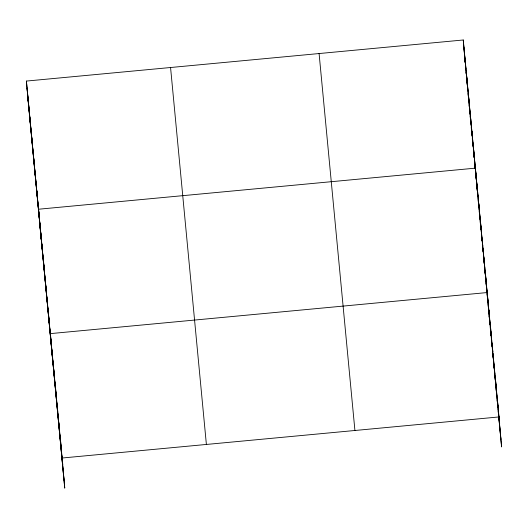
<?xml version="1.0" encoding="UTF-8"?>
<svg xmlns="http://www.w3.org/2000/svg" width="528" height="528" viewBox="0 0 528 528"><rect width="100%" height="100%" fill="white"/><g stroke="black" fill="none" stroke-linecap="round" stroke-linejoin="round"><path stroke-width="0.79" d="M26.4 81.068L64.746 488.011L26.4 81.068L463.254 39.989L501.6 446.932L498.683 416.242M62.231 458.007L499.079 416.935M463.835 46.959L469.055 101.884L468.475 94.915M469.135 102.683L475.946 174.326L475.431 168.148L38.584 209.227L41.098 239.23M482.849 247.012L484.387 263.168M484.466 263.974L492.835 352.018L492.327 345.853M492.908 352.823L499.666 423.905M464.475 54.562L464.779 57.743M464.93 59.334L465.307 63.314M465.458 64.911L465.835 68.891M465.986 70.481L466.369 74.461M466.514 76.052L466.897 80.032M467.049 81.629L467.425 85.609M467.577 87.199L467.953 91.179M468.105 92.77L468.488 96.749M468.633 98.34L469.445 107.765M469.696 109.487L470.507 118.906M470.679 119.836L471.59 129.386M471.742 130.977L472.646 140.534M472.798 142.124L474.21 157.912M474.388 158.842L474.844 163.614M474.916 164.413L475.273 169.059M475.444 169.983L476.355 179.54M477.424 190.799L476.507 181.13L476.923 185.856M477.576 192.416L477.926 197.017M478.117 198.066L478.5 202.105M478.652 203.722L479.035 207.761M479.193 209.378L480.539 224.479M480.724 225.535L481.074 230.129M481.265 231.185L481.648 235.224M481.8 236.841L482.183 240.88M482.341 242.497L482.724 246.536M482.876 248.147L483.259 252.186M483.41 253.803L483.688 257.591M483.872 258.647L484.796 268.343M484.948 269.96L485.298 274.553M485.489 275.609L485.872 279.649M486.024 281.266L486.407 285.305M486.559 286.922L486.908 291.522M487.1 292.571L487.483 296.611M487.634 298.228L488.017 302.267M488.176 303.884L489.522 318.985M489.707 320.041L490.057 324.634M490.248 325.69L490.631 329.729M490.783 331.346L491.132 335.947M491.324 337.003L491.707 341.042M491.858 342.652L492.241 346.691M492.393 348.308L492.67 352.097M492.855 353.153L493.779 362.848M493.931 364.465L494.314 368.504M494.472 370.115L494.855 374.154M495.007 375.771L495.389 379.81M495.541 381.427L495.931 385.466M496.082 387.077L496.465 391.116M496.617 392.733L496.894 396.528M497.079 397.577L498.003 407.273M498.155 408.89L498.505 413.49M498.689 414.546L500.96 439.336M466 72.376L466.151 73.973M466.448 77.154L466.752 80.335M466.983 82.724L467.207 85.114M467.511 88.301L467.735 90.684M468.039 93.872L468.27 96.261M468.567 99.442L468.798 101.831M469.102 105.013L469.253 106.61M469.63 110.59L469.854 112.979M470.158 116.16L470.389 118.549M470.686 121.73L470.917 124.12M471.22 127.307L471.445 129.69M471.748 132.878L471.973 135.267M472.276 138.448L472.507 140.837M472.804 144.019L473.035 146.408M473.339 149.596L473.563 151.978M473.867 155.166L474.091 157.555M474.474 161.535L474.626 163.126M474.923 166.307L475.154 168.696M475.457 171.884L475.682 174.273M475.985 177.454L476.21 179.843M476.513 183.025L476.744 185.414M477.041 188.602L477.272 190.984M477.576 194.172L477.8 196.561L477.635 194.35M478.104 199.769L478.335 202.191M478.645 205.418L478.876 207.847M479.18 211.075L479.332 212.692M479.721 216.731L479.945 219.153M480.176 221.575L480.407 223.997M480.718 227.231L480.949 229.654M481.331 233.693L481.483 235.31M481.793 238.537L482.024 240.959M482.328 244.193L482.559 246.616M482.869 249.85L483.021 251.46M483.404 255.499L483.556 257.116M483.938 261.155L484.169 263.578M484.4 266L484.631 268.422M484.942 271.656L485.173 274.078M485.476 277.312L485.707 279.734M486.011 282.962L486.242 285.384M486.552 288.618L486.783 291.04M487.087 294.274L487.318 296.696M487.628 299.924L487.859 302.353M488.162 305.58L488.314 307.197M488.704 311.236L488.935 313.658M489.159 316.081L489.39 318.503M489.779 322.542L489.931 324.159M490.235 327.386L490.466 329.815M490.776 333.043L491.007 335.465M491.311 338.699L491.462 340.316M491.852 344.355L492.083 346.777M492.386 350.005L492.538 351.622M492.921 355.661L493.152 358.083M493.383 360.505L493.614 362.927M493.924 366.161L494.155 368.584M494.459 371.818L494.69 374.24M495 377.467L495.224 379.896M495.535 383.123L495.766 385.546M496.069 388.78L496.3 391.202M496.61 394.429L496.762 396.046M497.145 400.085L497.303 401.702M497.607 404.93L497.838 407.359M498.221 411.398L498.373 413.008M319.09 53.546L354.922 430.492M170.564 67.511L206.389 444.457M26.987 88.037L62.812 464.983M27.621 95.634L64.112 480.414M497.389 399.161L497.977 406.138M495.7 381.394L496.287 388.364M494.017 363.62L494.597 370.597M490.637 328.079L491.218 335.056M488.948 310.312L489.529 317.282M488.096 302.557L487.258 292.545L50.404 333.617L52.925 363.62M488.162 303.316L488.479 307.111M488.677 309.461L489.007 313.375M489.199 315.704L489.456 318.74M485.569 274.771L486.156 281.741M483.879 257.004L484.4 263.201M482.189 239.23L482.777 246.206L476.018 175.124L476.335 178.919M480.5 221.463L481.087 228.433M478.81 203.689L479.398 210.665M477.121 185.922L477.708 192.892M477.048 187.42L477.312 190.549M473.695 149.84L474.276 156.816M471.953 131.531L472.54 138.508M470.21 113.223L470.798 120.199M466.732 76.606L467.32 83.576M464.99 58.298L465.577 65.267M463.254 39.989L464.739 57.691M464.937 60.04L465.135 62.39M465.452 66.191L465.709 69.227M60.542 440.24L61.129 447.209M58.852 422.473L59.44 429.442M57.163 404.699L57.75 411.668M55.473 386.932L56.06 393.901M53.783 369.158L54.371 376.134M52.094 351.391L52.681 358.36M48.715 315.85L49.302 322.819M47.025 298.076L47.612 305.052M45.335 280.309L45.923 287.278M43.652 262.535L44.233 269.511M41.963 244.768L42.544 251.737M40.273 226.994L40.854 233.97M36.841 190.918L37.429 197.888M35.099 172.61L35.686 179.579M33.363 154.301L33.944 161.271M31.621 135.993L32.208 142.963M29.878 117.685L30.466 124.654M28.142 99.376L28.723 106.346"/></g></svg>
